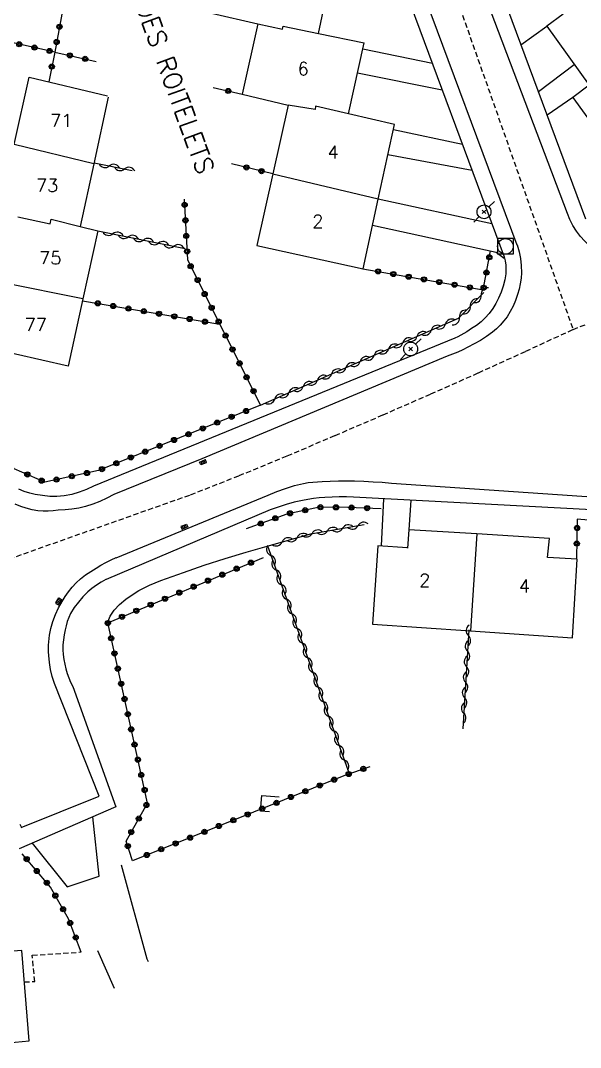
# Model space of a CAD drawing. Header units: millimetres. Extents: x 147000 to 148000, y 141000 to 142001.
# Drawn here: x 147793.9 to 147848, y 141759.1 to 141858.2 of the extents above; entities that cross this region are included whole.
import ezdxf
from ezdxf.enums import TextEntityAlignment as Align

# ---------------------------------------------------------------- set-up
doc = ezdxf.new("R2010")
doc.units = ezdxf.units.MM
doc.linetypes.add('DASHED', pattern=[0.75, 0.5, -0.25])
doc.layers.get('0').update_dxf_attribs({"linetype": 'CONTINUOUS'})
for name, color, linetype in [('W0001', 6, 'DASHED'), ('W0014', 7, 'CONTINUOUS'), ('W0017', 7, 'CONTINUOUS'), ('W0101', 7, 'CONTINUOUS'), ('W0112', 1, 'DASHED'), ('W0211', 2, 'CONTINUOUS'), ('W0310', 3, 'CONTINUOUS'), ('W0322', 7, 'CONTINUOUS'), ('W0323', 7, 'CONTINUOUS'), ('W0330', 7, 'CONTINUOUS'), ('W0333', 7, 'CONTINUOUS'), ('W0401', 7, 'CONTINUOUS'), ('W0420', 7, 'CONTINUOUS'), ('W0473', 7, 'CONTINUOUS'), ('W0600', 7, 'CONTINUOUS'), ('W0989', 7, 'CONTINUOUS'), ('W0991', 7, 'CONTINUOUS'), ('W1102', 7, 'CONTINUOUS')]:
    doc.layers.add(name, color=color, linetype=linetype)
doc.styles.get("Standard").update_dxf_attribs({"font": 'romans.shx', "width": 0.85})

# ---------------------------------------------------------------- blocks, each defined once
blk = doc.blocks.new('T420')
for p, q in [((0.75, 0.75), (-0.75, 0.75)), ((-0.75, 0.75), (-0.75, -0.75)), ((0.75, 0.75), (0.75, -0.75)), ((0.75, -0.75), (-0.75, -0.75))]:
    blk.add_line(p, q)
blk.add_ellipse((0, 0), major_axis=(-0.53, 0.53), ratio=1, start_param=3.926991, end_param=10.210176)
blk = doc.blocks.new('T401')
for p, q in [((-0.3, 0.3), (0, 0.3)), ((-0.3, -0.25), (-0.3, 0.3)), ((-0.3, 0.15), (0, 0.15)), ((-0.3, 0), (0, 0)), ((0, 0.3), (0, -0.25)), ((-0.3, -0.15), (0, -0.15)), ((-0.3, -0.25), (-0.3, -0.3)), ((-0.3, -0.3), (0, -0.3)), ((0, -0.3), (0, -0.25))]:
    blk.add_line(p, q)
blk = doc.blocks.new('T473')
for p, q in [((0.500001, 0.500001), (1.000002, 1.000002)), ((-0.166667, 0.166667), (0.166667, -0.166667)), ((-0.166667, -0.166667), (0.166667, 0.166667)), ((-1.000002, -1.000002), (-0.500001, -0.500001))]:
    blk.add_line(p, q)
blk.add_ellipse((0, 0), major_axis=(0.471405, 0.471405), ratio=1, start_param=5.497787144, end_param=11.780972451)
blk = doc.blocks.new('t310o')
at = {"color": 0, "linetype": 'Continuous'}
for centre, start, end in [((-0.5, 0.375), 216.8699, 323.1304), ((0.5, -0.375), 36.8699, 143.1303)]:
    blk.add_arc(centre, 0.625, start, end, dxfattribs=at)
blk = doc.blocks.new('t323o')
at = {"color": 0, "linetype": 'Continuous'}
for radius in [0.25, 0.15]:
    blk.add_circle((0, 0), radius, dxfattribs=at)
blk = doc.blocks.new('t322o')
at = {"color": 0, "linetype": 'Continuous'}
for radius in [0.25, 0.15]:
    blk.add_circle((0, 0), radius, dxfattribs=at)

msp = doc.modelspace()

# ---------------------------------------------------------------- linework, layer by layer
at = {"layer": 'W0001'}
for points in [[(147820.909, 141903.433), (147827.203, 141883.783), (147836.372, 141859.424), (147847.291, 141828.39)], [(147847.291, 141828.39), (147869.742, 141836.962), (147873.092, 141838.325), (147876.515, 141839.493), (147879.999, 141840.461), (147883.534, 141841.228), (147885.746, 141841.539), (147887.975, 141841.686), (147890.203, 141841.758), (147892.422, 141841.847), (147896.429, 141842.038), (147900.438, 141842.195), (147904.447, 141842.316), (147908.458, 141842.403)], [(147791.432, 141805.734), (147810.372, 141812.433), (147815.052, 141814.275), (147819.703, 141816.19), (147824.332, 141818.155), (147828.951, 141820.143), (147833.558, 141822.154), (147838.151, 141824.2), (147842.729, 141826.278), (147847.291, 141828.39)]]:
    msp.add_lwpolyline(points, dxfattribs=at)
at = {"layer": 'W0014'}
for points in [[(147818.707, 141898.241), (147826.303, 141878.395), (147831.935, 141863.283), (147841.877, 141836.556)], [(147818.734, 141894.121), (147830.307, 141863.214), (147840.645, 141835.393)], [(147828.798, 141891.376), (147829.941, 141888.357), (147834.548, 141890.266), (147842.587, 141868.974), (147838.042, 141867.222), (147848.497, 141839.053)], [(147846.756, 141839.573), (147836.824, 141865.818), (147835.971, 141867.959), (147840.629, 141869.622), (147833.724, 141888.37), (147829.042, 141886.585), (147827.644, 141890.632)], [(147857.311, 141834.958), (147856.646, 141834.647), (147855.951, 141834.41), (147855.235, 141834.252), (147854.505, 141834.173), (147853.946, 141834.182), (147853.394, 141834.259), (147852.853, 141834.386), (147852.324, 141834.544), (147851.654, 141834.791), (147851.005, 141835.087), (147850.379, 141835.428), (147849.775, 141835.806), (147849.294, 141836.147), (147848.832, 141836.515), (147848.399, 141836.919), (147848.003, 141837.36), (147847.622, 141837.872), (147847.286, 141838.414), (147846.996, 141838.982), (147846.756, 141839.573)], [(147841.884, 141836.542), (147842.075, 141835.887), (147842.21, 141835.219), (147842.289, 141834.542), (147842.311, 141833.86), (147842.28, 141833.321), (147842.202, 141832.788), (147842.084, 141832.263), (147841.934, 141831.747), (147841.738, 141831.19), (147841.507, 141830.645), (147841.237, 141830.118), (147840.924, 141829.615), (147840.613, 141829.199), (147840.269, 141828.809), (147839.899, 141828.446), (147839.506, 141828.108), (147838.947, 141827.695), (147838.359, 141827.327), (147837.754, 141826.99), (147837.143, 141826.667), (147836.656, 141826.424), (147836.162, 141826.197), (147835.66, 141825.987), (147835.151, 141825.794)], [(147840.645, 141835.393), (147840.738, 141834.993), (147840.793, 141834.586), (147840.81, 141834.175), (147840.789, 141833.765), (147840.696, 141833.155), (147840.543, 141832.558), (147840.341, 141831.977), (147840.099, 141831.413), (147839.838, 141830.898), (147839.54, 141830.403), (147839.202, 141829.932), (147838.823, 141829.494), (147838.412, 141829.111), (147837.963, 141828.774), (147837.497, 141828.466), (147837.029, 141828.167), (147836.749, 141827.994), (147836.464, 141827.831), (147836.174, 141827.678), (147835.878, 141827.534)], [(147835.878, 141827.534), (147800.993, 141813.259)], [(147835.151, 141825.794), (147811.449, 141815.898), (147802.942, 141812.442)], [(147853.368, 141822.881), (147852.754, 141810.767), (147826.102, 141812.211)], [(147829.773, 141813.549), (147850.962, 141812.1), (147851.761, 141822.283)], [(147817.855, 141812.374), (147818.68, 141812.733), (147819.523, 141813.045), (147820.383, 141813.31), (147821.256, 141813.525), (147821.708, 141813.604), (147822.164, 141813.653), (147822.62, 141813.684), (147823.076, 141813.71), (147823.853, 141813.748), (147824.631, 141813.769), (147825.41, 141813.774), (147826.188, 141813.765), (147827.086, 141813.737), (147827.983, 141813.692), (147828.878, 141813.629), (147829.773, 141813.549)], [(147800.993, 141813.259), (147800.32, 141812.931), (147799.62, 141812.665), (147798.899, 141812.464), (147798.162, 141812.33), (147797.462, 141812.27), (147796.76, 141812.277), (147796.062, 141812.343), (147795.372, 141812.462), (147794.834, 141812.591), (147794.305, 141812.756), (147793.791, 141812.973)], [(147802.942, 141812.442), (147802.289, 141812.09), (147801.615, 141811.781), (147800.922, 141811.516), (147800.213, 141811.297), (147799.565, 141811.15), (147798.908, 141811.053), (147798.249, 141810.988), (147797.591, 141810.934), (147797.103, 141810.894), (147796.613, 141810.861), (147796.119, 141810.854), (147795.627, 141810.892), (147795.062, 141810.989), (147794.506, 141811.129), (147793.962, 141811.311), (147793.433, 141811.533)], [(147803.183, 141806.357), (147817.855, 141812.374)], [(147826.102, 141812.211), (147825.411, 141812.228), (147824.72, 141812.225), (147824.029, 141812.204), (147823.339, 141812.163), (147822.791, 141812.118), (147822.243, 141812.059), (147821.698, 141811.983), (147821.156, 141811.882), (147820.366, 141811.699), (147819.584, 141811.484), (147818.811, 141811.239), (147818.048, 141810.963)], [(147818.048, 141810.963), (147802.21, 141804.256)], [(147797.23, 141794.219), (147797.016, 141794.879), (147796.849, 141795.554), (147796.731, 141796.238), (147796.663, 141796.929), (147796.648, 141797.256), (147796.643, 141797.584), (147796.651, 141797.912), (147796.67, 141798.239), (147796.702, 141798.566), (147796.746, 141798.891), (147796.803, 141799.214), (147796.873, 141799.535), (147797.069, 141800.212), (147797.321, 141800.87), (147797.618, 141801.507), (147797.951, 141802.125), (147798.244, 141802.605), (147798.566, 141803.067), (147798.919, 141803.507), (147799.303, 141803.919), (147799.752, 141804.325), (147800.233, 141804.693), (147800.732, 141805.033), (147801.239, 141805.357), (147801.711, 141805.639), (147802.194, 141805.903), (147802.687, 141806.147), (147803.19, 141806.371)], [(147802.196, 141804.249), (147801.725, 141803.998), (147801.274, 141803.714), (147800.846, 141803.396), (147800.442, 141803.048), (147799.969, 141802.579), (147799.53, 141802.079), (147799.132, 141801.543), (147798.784, 141800.973), (147798.602, 141800.591), (147798.458, 141800.193), (147798.342, 141799.788), (147798.245, 141799.379), (147798.152, 141798.91), (147798.081, 141798.436), (147798.04, 141797.958), (147798.033, 141797.478), (147798.063, 141797.006), (147798.127, 141796.538), (147798.22, 141796.075), (147798.333, 141795.617), (147798.462, 141795.184), (147798.613, 141794.758), (147798.786, 141794.34), (147798.981, 141793.932)], [(147798.981, 141793.932), (147803.161, 141782.304), (147793.806, 141778.255)], [(147794.009, 141780.304), (147801.538, 141783.333), (147797.23, 141794.219)], [(147793.893, 141780.636), (147794.029, 141780.324)]]:
    msp.add_lwpolyline(points, dxfattribs=at)
at = {"layer": 'W0017'}
for points in [[(147842.267, 141855.839), (147844.753, 141857.666)], [(147833.71, 141854.056), (147826.989, 141855.445)], [(147847.414, 141853.917), (147843.943, 141851.322)], [(147826.478, 141853.134), (147834.655, 141851.514)], [(147847.261, 141850.754), (147844.78, 141849.069)], [(147829.952, 141847.675), (147836.605, 141846.265)], [(147837.555, 141843.708), (147829.422, 141845.238)], [(147839.464, 141838.57), (147828.489, 141840.948)], [(147827.942, 141838.432), (147839.876, 141835.85), (147840.658, 141835.248)], [(147828.99, 141812.043), (147828.763, 141807.488)], [(147831.638, 141811.911), (147831.443, 141809.056)]]:
    msp.add_lwpolyline(points, dxfattribs=at)
at = {"layer": 'W0101'}
for points in [[(147813.972, 141865.699), (147812.378, 141858.894), (147816.866, 141857.883)], [(147822.7, 141856.951), (147824.169, 141863.795)], [(147846.354, 141858.812), (147844.753, 141857.666), (147848.856, 141851.947)], [(147816.866, 141857.883), (147815.36, 141851.095), (147819.791, 141850.034)], [(147822.7, 141856.951), (147827.118, 141856.029)], [(147825.61, 141849.206), (147827.118, 141856.029)], [(147793.346, 141846.225), (147794.773, 141852.729), (147802.348, 141850.93)], [(147848.856, 141851.947), (147847.261, 141850.754), (147851.535, 141844.927), (147859.865, 141850.927)], [(147802.392, 141850.798), (147801.008, 141844.366)], [(147819.791, 141850.034), (147818.307, 141843.394)], [(147828.489, 141840.948), (147830.061, 141848.175), (147825.61, 141849.206)], [(147801.008, 141844.366), (147799.709, 141838.333)], [(147818.307, 141843.394), (147816.761, 141836.473), (147827.029, 141834.233), (147828.489, 141840.948)], [(147799.709, 141838.333), (147801.403, 141837.914), (147799.967, 141831.347)], [(147799.967, 141831.347), (147798.545, 141824.84), (147790.888, 141826.569)], [(147838.006, 141808.651), (147831.443, 141809.056), (147831.298, 141807.284), (147831.304, 141807.298), (147828.459, 141807.511), (147827.922, 141799.939)], [(147837.397, 141799.293), (147847.23, 141798.622), (147847.691, 141806.221), (147844.839, 141806.386), (147845.007, 141808.219), (147838.006, 141808.651)], [(147827.922, 141799.939), (147837.397, 141799.293)]]:
    msp.add_lwpolyline(points, dxfattribs=at)
msp.add_lwpolyline([(147787.346, 141771.499), (147773.779, 141770.409), (147774.613, 141759.825), (147787.783, 141760.993), (147787.998, 141759.09), (147794.771, 141759.726), (147794.076, 141768.456), (147787.583, 141767.924)], close=True, dxfattribs=at)
at = {"layer": 'W0112'}
msp.add_lwpolyline([(147794.32, 141765.409), (147795.325, 141765.453), (147795.08, 141767.984), (147799.815, 141768.303)], dxfattribs=at)
at = {"layer": 'W0211'}
msp.add_lwpolyline([(147802.363, 141800.075), (147802.473, 141800.402), (147802.616, 141800.717), (147802.792, 141801.014), (147802.997, 141801.292), (147803.518, 141801.85), (147804.098, 141802.345), (147804.718, 141802.784), (147805.361, 141803.182), (147806.403, 141803.717), (147807.49, 141804.156), (147808.591, 141804.543), (147809.688, 141804.926), (147811.687, 141805.623), (147813.699, 141806.281), (147815.723, 141806.901), (147817.758, 141807.482)], dxfattribs=at)
at = {"layer": 'W0310'}
for points in [[(147801.047, 141844.457), (147804.737, 141843.723)], [(147801.403, 141837.914), (147809.84, 141836.192)], [(147817.115, 141821.074), (147836.248, 141829.464), (147838.688, 141831.954)], [(147817.758, 141807.482), (147821.981, 141808.674), (147827.141, 141809.55)], [(147825.726, 141785.397), (147817.811, 141807.463)], [(147837.222, 141799.387), (147836.64, 141789.85)]]:
    msp.add_lwpolyline(points, dxfattribs=at)
at = {"layer": 'W0322'}
msp.add_lwpolyline([(147804.754, 141777.085), (147804.156, 141779.002), (147806.204, 141782.677), (147802.362, 141800.089)], dxfattribs=at)
at = {"layer": 'W0323'}
for points in [[(147798.581, 141862.297), (147798.548, 141862.141), (147797.252, 141855.151), (147775.382, 141860.018), (147774.408, 141863.399), (147777.38, 141862.562)], [(147797.252, 141855.151), (147796.664, 141852.28)], [(147797.252, 141855.151), (147801.246, 141854.256)], [(147812.537, 141851.727), (147815.36, 141851.095)], [(147818.308, 141843.394), (147814.302, 141844.376)], [(147809.759, 141840.971), (147810.071, 141835.096), (147817.115, 141821.088)], [(147826.989, 141834.242), (147838.626, 141832.215), (147839.321, 141835.957)], [(147799.926, 141831.154), (147813.19, 141828.893)], [(147817.104, 141821.074), (147801.46, 141814.766), (147796.293, 141813.656), (147793.32, 141814.944), (147791.779, 141817.229), (147787.849, 141827.334)], [(147828.756, 141811.081), (147825.547, 141811.212), (147822.817, 141811.224), (147819.662, 141810.569), (147815.728, 141809.13)], [(147850.606, 141809.825), (147847.699, 141810.068), (147847.619, 141806.225)], [(147802.362, 141800.075), (147817.391, 141806.38)], [(147827.662, 141786.187), (147825.15, 141785.306), (147804.747, 141777.099)], [(147799.815, 141768.302), (147798.576, 141771.519), (147796.832, 141774.564), (147794.117, 141777.767)]]:
    msp.add_lwpolyline(points, dxfattribs=at)
at = {"layer": 'W0330'}
for points in [[(147803.664, 141776.708), (147806.133, 141767.639), (147806.258, 141767.374)], [(147801.364, 141768.455), (147802.979, 141764.801)]]:
    msp.add_lwpolyline(points, dxfattribs=at)
at = {"layer": 'W0333'}
msp.add_lwpolyline([(147795.07, 141778.801), (147798.436, 141774.602), (147801.544, 141775.606), (147800.924, 141781.336)], dxfattribs=at)
at = {"layer": 'W0600'}
msp.add_lwpolyline([(147817.99, 141781.815), (147817.106, 141781.889), (147817.234, 141783.408), (147818.91, 141783.267)], dxfattribs=at)
at = {"layer": 'W1102'}
for points in [[(147816.866, 141857.883), (147819.248, 141857.347), (147819.296, 141857.661), (147822.7, 141856.951)], [(147825.61, 141849.206), (147822.432, 141849.942), (147822.384, 141849.6), (147819.791, 141850.034)], [(147801.008, 141844.366), (147793.346, 141846.225)], [(147828.489, 141840.948), (147818.3, 141843.362)], [(147793.678, 141839.24), (147796.82, 141838.571), (147796.891, 141839.03), (147799.709, 141838.333)], [(147799.967, 141831.347), (147792.277, 141832.876)], [(147838.006, 141808.651), (147837.397, 141799.293)]]:
    msp.add_lwpolyline(points, dxfattribs=at)

# ---------------------------------------------------------------- block references
at = {"layer": 'W0310'}
for p, rotation in [((147802.518, 141844.165), 348.7553187041491), ((147803.989, 141843.872), 348.7553187041491), ((147802.873, 141837.614), 348.4643149454011), ((147804.342, 141837.314), 348.4643149454011), ((147805.812, 141837.014), 348.4643149454011), ((147807.282, 141836.714), 348.4643149454011), ((147808.752, 141836.414), 348.4643149454011), ((147838.423, 141831.684), 45.58107317587571), ((147837.374, 141830.613), 45.58107317587571), ((147836.324, 141829.541), 45.58107317587571), ((147833.6, 141828.303), 23.67790179111014), ((147834.973, 141828.905), 23.67790179111014), ((147830.852, 141827.098), 23.67790179111014), ((147832.226, 141827.7), 23.67790179111014), ((147829.479, 141826.496), 23.67790179111014), ((147826.731, 141825.291), 23.67790179111014), ((147828.105, 141825.893), 23.67790179111014), ((147823.984, 141824.086), 23.67790179111014), ((147825.357, 141824.688), 23.67790179111014), ((147822.61, 141823.484), 23.67790179111014), ((147819.862, 141822.279), 23.67790179111014), ((147821.236, 141822.881), 23.67790179111014), ((147818.489, 141821.676), 23.67790179111014), ((147826.528, 141809.446), 9.635094483369013), ((147820.645, 141808.297), 15.76245178931056), ((147822.091, 141808.693), 9.635094483369013), ((147823.57, 141808.944), 9.635094483369013), ((147825.049, 141809.195), 9.635094483369013), ((147819.202, 141807.889), 15.76245178931056), ((147818.129, 141806.576), 109.7338774047847), ((147818.636, 141805.164), 109.7338774047847), ((147819.142, 141803.752), 109.7338774047847), ((147819.649, 141802.34), 109.7338774047847), ((147820.155, 141800.928), 109.7338774047847), ((147820.662, 141799.516), 109.7338774047847), ((147821.168, 141798.104), 109.7338774047847), ((147837.188, 141798.834), 266.504783453459), ((147837.097, 141797.336), 266.504783453459), ((147821.675, 141796.693), 109.7338774047847), ((147822.181, 141795.281), 109.7338774047847), ((147837.005, 141795.839), 266.504783453459), ((147836.914, 141794.342), 266.504783453459), ((147822.688, 141793.869), 109.7338774047847), ((147823.194, 141792.457), 109.7338774047847), ((147836.822, 141792.845), 266.504783453459), ((147823.7, 141791.045), 109.7338774047847), ((147836.731, 141791.348), 266.504783453459), ((147824.207, 141789.633), 109.7338774047847), ((147824.713, 141788.221), 109.7338774047847), ((147825.22, 141786.809), 109.7338774047847)]:
    msp.add_blockref('t310o', p, dxfattribs=dict(at, rotation=rotation))
at = {"layer": 'W0322'}
for p, rotation in [((147802.372, 141800.044), 102.4430690403681), ((147802.695, 141798.579), 102.4430690403681), ((147803.018, 141797.114), 102.4430690403681), ((147803.342, 141795.65), 102.4430690403681), ((147803.665, 141794.185), 102.4430690403681), ((147803.988, 141792.72), 102.4430690403681), ((147804.311, 141791.255), 102.4430690403681), ((147804.634, 141789.791), 102.4430690403681), ((147804.958, 141788.326), 102.4430690403681), ((147805.281, 141786.861), 102.4430690403681), ((147805.604, 141785.396), 102.4430690403681), ((147805.927, 141783.932), 102.4430690403681), ((147806.099, 141782.489), 60.86999805824793), ((147805.369, 141781.179), 60.86999805824793), ((147804.639, 141779.868), 60.86999805824793), ((147804.307, 141778.517), 107.3250890954393)]:
    msp.add_blockref('t322o', p, dxfattribs=dict(at, rotation=rotation))
at = {"layer": 'W0323'}
for p, rotation in [((147797.706, 141857.598), 259.4961956340065), ((147797.432, 141856.123), 259.4961956340065), ((147793.825, 141855.914), 167.4537176389387), ((147795.289, 141855.588), 167.4537176389387), ((147796.753, 141855.262), 167.4537176389387), ((147798.716, 141854.823), 347.374741606176), ((147800.179, 141854.495), 347.374741606176), ((147796.965, 141853.749), 258.4255034696832), ((147814, 141851.4), 347.3747416061147), ((147815.759, 141844.019), 166.222863276789), ((147817.216, 141843.662), 166.222863276789), ((147809.789, 141840.409), 273.0371001444208), ((147809.869, 141838.911), 273.0371001444208), ((147809.948, 141837.413), 273.0371001444208), ((147810.028, 141835.915), 273.0371001444208), ((147839.208, 141835.349), 79.47836991383201), ((147810.376, 141834.489), 296.6957886101984), ((147828.467, 141833.985), 350.1190254946167), ((147829.944, 141833.727), 350.1190254946167), ((147831.422, 141833.47), 350.1190254946167), ((147838.934, 141833.874), 79.47836991383201), ((147811.05, 141833.149), 296.6957886101984), ((147832.9, 141833.212), 350.1190254946167), ((147834.378, 141832.955), 350.1190254946167), ((147835.855, 141832.698), 350.1190254946167), ((147837.333, 141832.44), 350.1190254946167), ((147838.66, 141832.4), 79.47836991383201), ((147811.724, 141831.809), 296.6957886101984), ((147801.405, 141830.902), 350.3262629604886), ((147802.883, 141830.65), 350.3262629604886), ((147804.362, 141830.398), 350.3262629604886), ((147812.398, 141830.469), 296.6957886101984), ((147805.841, 141830.146), 350.3262629604886), ((147807.319, 141829.894), 350.3262629604886), ((147808.798, 141829.642), 350.3262629604886), ((147810.277, 141829.39), 350.3262629604886), ((147811.755, 141829.138), 350.3262629604886), ((147813.072, 141829.129), 296.6957886101984), ((147813.746, 141827.789), 296.6957886101984), ((147814.419, 141826.448), 296.6957886101984), ((147815.093, 141825.108), 296.6957886101984), ((147815.767, 141823.768), 296.6957886101984), ((147816.441, 141822.428), 296.6957886101984), ((147815.721, 141820.516), 201.9603607765144), ((147812.939, 141819.394), 201.9603607765144), ((147814.33, 141819.955), 201.9603607765144), ((147811.548, 141818.834), 201.9603607765144), ((147808.765, 141817.712), 201.9603607765144), ((147810.156, 141818.273), 201.9603607765144), ((147805.983, 141816.59), 201.9603607765144), ((147807.374, 141817.151), 201.9603607765144), ((147803.201, 141815.468), 201.9603607765144), ((147804.592, 141816.029), 201.9603607765144), ((147800.362, 141814.53), 192.1242878590807), ((147801.809, 141814.907), 201.9603607765144), ((147794.606, 141814.387), 156.5761749580923), ((147795.982, 141813.791), 156.5761749580923), ((147797.429, 141813.9), 192.1242878590807), ((147798.895, 141814.215), 192.1242878590807), ((147819.967, 141810.632), 191.7283969468913), ((147821.435, 141810.937), 191.7283969468913), ((147822.906, 141811.224), 179.7481520419799), ((147824.406, 141811.217), 179.7481520419799), ((147825.905, 141811.197), 177.662330365188), ((147827.404, 141811.136), 177.662330365188), ((147817.137, 141809.645), 200.0917849043659), ((147818.545, 141810.161), 200.0917849043659), ((147847.681, 141809.224), 268.8074419927715), ((147847.65, 141807.725), 268.8074419927715), ((147816.194, 141805.878), 22.75913360581697), ((147813.428, 141804.717), 22.75913360581697), ((147814.811, 141805.298), 22.75913360581697), ((147810.661, 141803.557), 22.75913360581697), ((147812.044, 141804.137), 22.75913360581697), ((147809.278, 141802.976), 22.75913360581697), ((147806.512, 141801.816), 22.75913360581697), ((147807.895, 141802.396), 22.75913360581697), ((147803.745, 141800.655), 22.75913360581697), ((147805.128, 141801.236), 22.75913360581697), ((147827.045, 141785.971), 199.3283778380757), ((147824.23, 141784.936), 201.9121992182893), ((147825.63, 141785.474), 199.3283778380757), ((147821.447, 141783.816), 201.9121992182893), ((147822.838, 141784.376), 201.9121992182893), ((147818.663, 141782.697), 201.9121992182893), ((147820.055, 141783.257), 201.9121992182893), ((147817.272, 141782.137), 201.9121992182893), ((147814.488, 141781.017), 201.9121992182893), ((147815.88, 141781.577), 201.9121992182893), ((147811.705, 141779.898), 201.9121992182893), ((147813.097, 141780.458), 201.9121992182893), ((147808.922, 141778.778), 201.9121992182893), ((147810.314, 141779.338), 201.9121992182893), ((147807.53, 141778.219), 201.9121992182893), ((147794.541, 141777.267), 130.2860385712156), ((147806.139, 141777.659), 201.9121992182893), ((147795.511, 141776.123), 130.2860385712156), ((147796.481, 141774.979), 130.2860385712156), ((147797.307, 141773.734), 119.8015877160167), ((147798.053, 141772.432), 119.8015877160167), ((147798.737, 141771.102), 111.0637628385866), ((147799.276, 141769.702), 111.0637628385866)]:
    msp.add_blockref('t323o', p, dxfattribs=dict(at, rotation=rotation))
at = {"layer": 'W0401'}
for p, rotation in [((147811.516, 141815.697), 112.1096495091661), ((147809.82, 141809.205), 292.2985638901866), ((147797.751, 141802.063), 330.8838905305707)]:
    msp.add_blockref('T401', p, dxfattribs=dict(at, rotation=rotation))
at = {"layer": 'W0420'}
msp.add_blockref('T420', (147840.762, 141836.395), dxfattribs=at)
at = {"layer": 'W0473'}
for p in [(147838.698, 141839.735), (147831.62, 141826.492)]:
    msp.add_blockref('T473', p, dxfattribs=at)

# ---------------------------------------------------------------- texts
at = {"layer": 'W0989'}
msp.add_text('RUE DES ROITELETS', height=1.75, rotation=290.1366, dxfattribs=at).set_placement((147803.025, 141865.168))
at = {"layer": 'W0991'}
for s, p in [('6', (147821.236, 141853.545)), ('71', (147797.882, 141848.547)), ('4', (147824.127, 141845.491)), ('73', (147796.519, 141842.279)), ('2', (147822.655, 141838.814)), ('75', (147796.82, 141835.293)), ('77', (147795.408, 141828.858)), ('2', (147832.969, 141804.174)), ('4', (147842.607, 141803.637))]:
    msp.add_text(s, height=1.25, dxfattribs=at).set_placement(p, align=Align.MIDDLE_CENTER)

doc.saveas('drawing.dxf')
